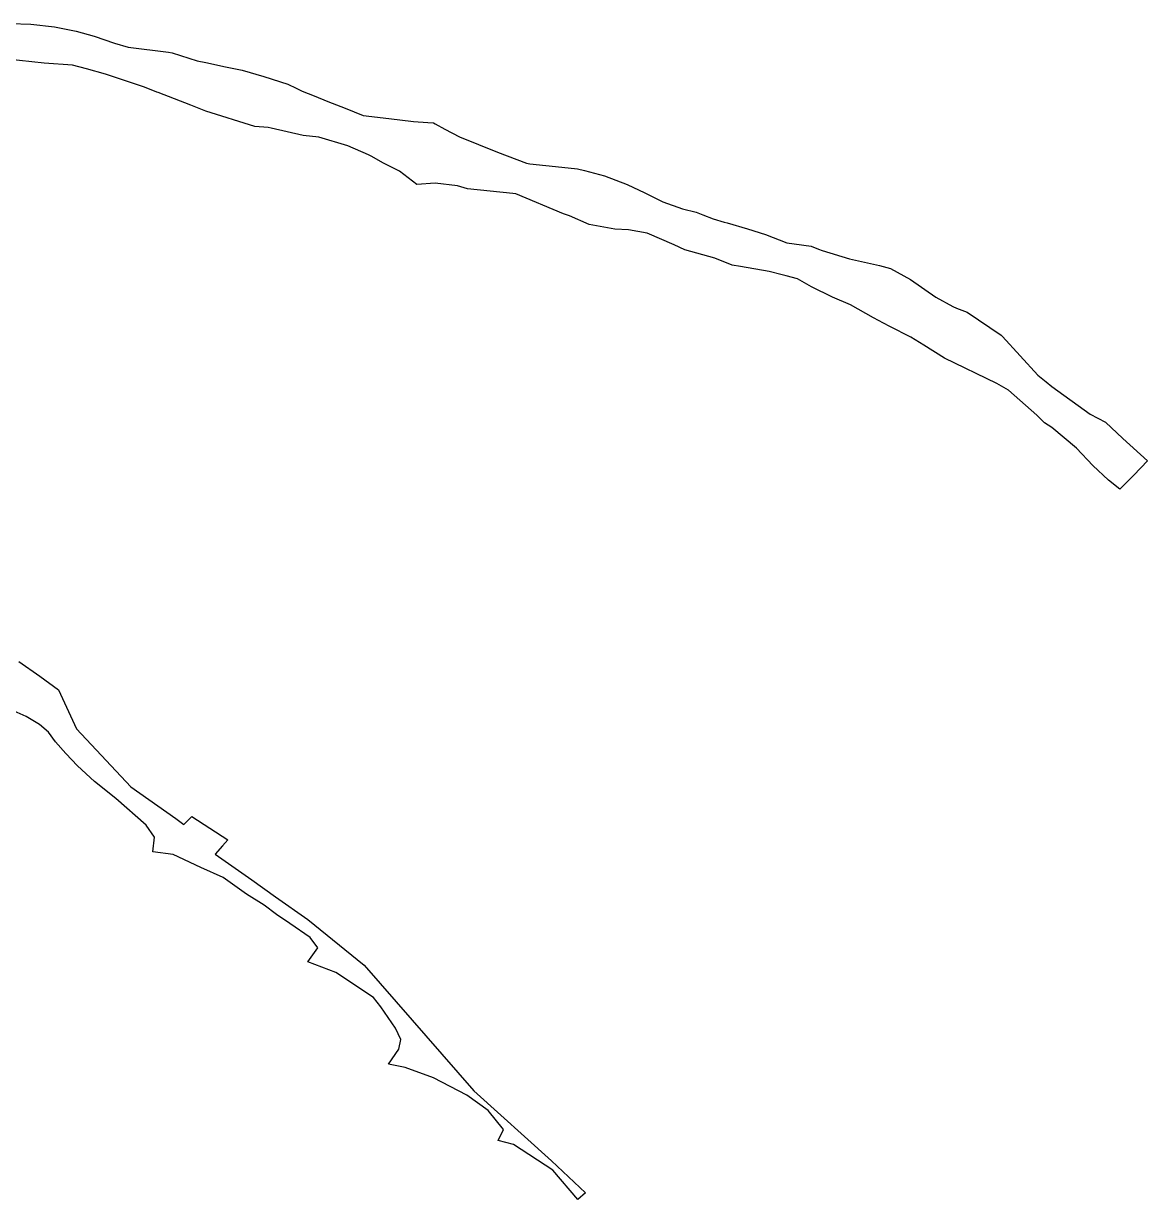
# Model space of a CAD drawing. Header units: metres. Extents: x 468751 to 471425, y 4451894 to 4452869.
# Drawn here: x 470531 to 471425, y 4451894 to 4452829 of the extents above; entities that cross this region are included whole.
import ezdxf

# ---------------------------------------------------------------- set-up
doc = ezdxf.new("R2010")
doc.units = ezdxf.units.M
doc.layers.add('PARCELS', color=3, linetype='Continuous')

msp = doc.modelspace()

# ---------------------------------------------------------------- linework, layer by layer
at = {"layer": 'PARCELS'}
for points in [[(470520.89, 4452829.16), (470537.01, 4452828.6), (470555.75, 4452826.63), (470573.23, 4452823.08), (470587.3, 4452819.14), (470603.52, 4452813.41), (470614.45, 4452810.29), (470646.57, 4452806.46), (470649.49, 4452805.81), (470669.43, 4452799.56), (470676.21, 4452798.11), (470691.79, 4452794.7), (470705.07, 4452792.12), (470722.43, 4452787.02), (470741.28, 4452780.85), (470747.98, 4452777.75), (470752.79, 4452775.5), (470762.27, 4452771.56), (470773.11, 4452767.25), (470787.1, 4452761.91), (470801.26, 4452756.07), (470821.83, 4452753.75), (470841.28, 4452751.32), (470852.82, 4452750.49), (470857.14, 4452750.3), (470858.61, 4452749.47), (470866.33, 4452745.11), (470877.9, 4452739.06), (470908.22, 4452726.81), (470931.27, 4452718.05), (470933.86, 4452717.61), (470959.36, 4452715.05), (470971.82, 4452713.71), (470977.16, 4452712.27), (470993.27, 4452708.04), (471011.07, 4452701.2), (471025.3, 4452694.49), (471039.49, 4452687.28), (471055.31, 4452681.9), (471066.06, 4452679.08), (471071.4, 4452677.04), (471079.65, 4452673.89), (471088.37, 4452671.24), (471090.6, 4452670.62), (471106.97, 4452666.06), (471121.18, 4452661.31), (471138.09, 4452654.76), (471143.91, 4452653.98), (471157.37, 4452652.19), (471163.46, 4452649.77), (471166.21, 4452648.68), (471188.1, 4452642.19), (471211.93, 4452636.89), (471220.53, 4452634.43), (471236.45, 4452625.59), (471256.56, 4452611.51), (471270.17, 4452604.19), (471273.17, 4452602.99), (471281.53, 4452599.63), (471308.61, 4452581.51), (471309.68, 4452580.33), (471337.77, 4452549.74), (471344.4, 4452544.24), (471348.92, 4452540.61), (471379.43, 4452518.64), (471391.51, 4452512.2), (471405.34, 4452499.25), (471424.9, 4452481.64), (471414.14, 4452470.25), (471402.88, 4452459.11), (471393.83, 4452466.19), (471381.37, 4452477.94), (471368.44, 4452491.57), (471348.82, 4452507.99), (471342.92, 4452511.72), (471337.05, 4452517.7), (471314.29, 4452537.67), (471305.2, 4452543.02), (471263.48, 4452563.19), (471247.11, 4452573.36), (471236.82, 4452579.83), (471220.14, 4452588.34), (471215.1, 4452590.99), (471206.98, 4452595.22), (471188.76, 4452605.49), (471174.55, 4452611.58), (471157.64, 4452619.96), (471146.54, 4452626.27), (471137.74, 4452628.58), (471134.4, 4452629.37), (471123.99, 4452632.13), (471101.32, 4452636.02), (471094.79, 4452637.16), (471080.91, 4452642.54), (471056.99, 4452649.19), (471048.53, 4452653.2), (471027.19, 4452662.59), (471012.26, 4452665.06), (471001.32, 4452665.57), (470981.1, 4452669.31), (470965.28, 4452676.21), (470960.51, 4452677.85), (470922.8, 4452693.67), (470920.36, 4452694.02), (470884.35, 4452697.81), (470876.39, 4452700.13), (470858.51, 4452702.21), (470843.99, 4452701.26), (470837.03, 4452706.51), (470830.14, 4452711.72), (470817.52, 4452718.07), (470807.6, 4452723.69), (470805.53, 4452724.65), (470789.17, 4452731.9), (470765.96, 4452738.94), (470753.71, 4452740.24), (470728.03, 4452746.06), (470725.84, 4452746.56), (470715.19, 4452747.41), (470676.3, 4452759.56), (470664.37, 4452764.21), (470638.26, 4452774.35), (470637.37, 4452774.7), (470627.5, 4452778.56), (470597.98, 4452788.34), (470596.5, 4452788.77), (470581.39, 4452793.12), (470570.08, 4452795.92), (470547.69, 4452797.76), (470518.2, 4452800.94)], [(470527.53, 4452322.04), (470544.23, 4452310.22), (470558.99, 4452299.55), (470562.21, 4452292.58), (470573.34, 4452268.49), (470596.88, 4452243.31), (470616.48, 4452222.35), (470652.24, 4452197.14), (470658.74, 4452192.56), (470665.18, 4452198.89), (470693.7, 4452180.12), (470689.36, 4452175.45), (470683.5, 4452168.91), (470712.82, 4452148.32), (470731.72, 4452134.98), (470757.31, 4452116.97), (470802.03, 4452080.72), (470802.03, 4452080.72), (470889.34, 4451980.69), (470951.09, 4451925.08), (470978.12, 4451899.75), (470971.87, 4451894.35), (470952.14, 4451917.7), (470920.79, 4451938), (470908.74, 4451941.16), (470912.92, 4451950.03), (470900.56, 4451965.06), (470883.66, 4451977.25), (470857.16, 4451990.92), (470834.59, 4451999.18), (470821.44, 4452002.01), (470829.75, 4452013.86), (470831.23, 4452021.65), (470826.92, 4452030.5), (470815.29, 4452047.39), (470809.6, 4452054.8), (470779.58, 4452074.7), (470757.34, 4452083.36), (470765.37, 4452094.42), (470759.17, 4452102.57), (470743.06, 4452113.69), (470732.34, 4452120.95), (470722.51, 4452128.2), (470708.66, 4452137.03), (470689.9, 4452150.43), (470672.1, 4452158.3), (470650.26, 4452168.52), (470634.09, 4452170.73), (470635.35, 4452182.24), (470628.73, 4452192), (470604.58, 4452213.12), (470587.66, 4452226.58), (470574.09, 4452239.08), (470564.87, 4452248.81), (470556.65, 4452258.24), (470551.08, 4452265.89), (470543.89, 4452271.94), (470533.36, 4452278.22), (470521.5, 4452283.63)]]:
    msp.add_lwpolyline(points, dxfattribs=at)

doc.saveas('drawing.dxf')
